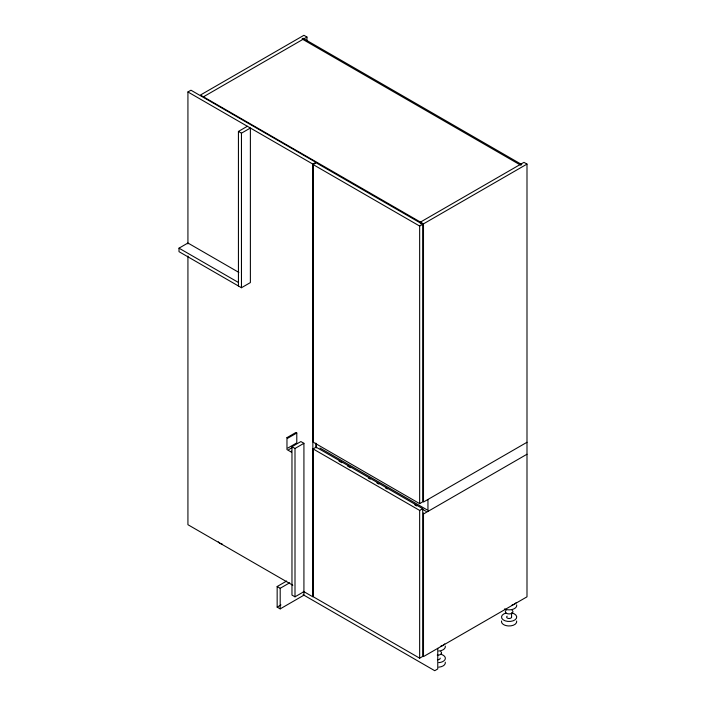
<?xml version="1.0" encoding="UTF-8"?>
<svg xmlns="http://www.w3.org/2000/svg" width="706" height="706" viewBox="0 0 706 706"><rect width="100%" height="100%" fill="white"/><g stroke="black" fill="none" stroke-linecap="round" stroke-linejoin="round"><path stroke-width="1.06" d="M187.928 91.965L190.964 90.218L315.882 162.336L312.846 164.092L187.928 91.965L187.928 243.923M203.452 96.81L306.96 37.047L306.96 41.46M238.434 285.974L238.434 131.431L247.356 126.277M238.434 131.431L241.461 133.178L250.383 128.024L250.383 282.576L241.461 287.73L179.006 251.671L179.006 248.168L187.928 243.014L238.866 272.419M313.111 164.551L316.147 162.804L422.691 224.314L422.691 501.878L419.655 503.634L313.111 442.124L313.111 164.551L419.655 226.061L422.691 224.314M306.96 37.047L303.924 35.3L200.416 95.054L423.494 223.846L526.994 164.092L526.994 596.826L423.494 656.589L423.494 512.953M291.428 451.134L291.428 452.167L286.971 449.59L286.971 437.641L295.893 432.487L296.785 433.007L296.785 442.891L287.863 448.045M296.785 433.007L287.863 438.152L286.971 437.641M303.924 591.672L295.002 596.826L291.966 595.079L291.966 446.704L300.888 441.559L303.924 443.306L303.924 595.176L280.194 608.881L277.158 607.134L277.158 586.527L286.654 581.038M288.754 449.59L292.328 447.533M291.966 446.704L295.002 448.46L303.924 443.306M313.111 448.919L316.147 447.172L422.691 508.682L422.691 656.43L419.655 658.177L313.111 596.676L313.111 448.919L419.655 510.429L422.691 508.682M526.994 442.274L423.494 502.037L423.494 223.846M277.158 586.527L280.194 588.274L289.681 582.794M423.494 513.986L526.994 454.232M277.158 607.134L280.953 604.936M526.994 164.092L523.958 162.336L420.458 222.099L420.458 223.846M179.006 248.168L238.434 282.471M319.986 448.045L427.059 509.864M338.995 461.08L341.836 462.721M347.52 466.004L350.361 467.646M368.364 478.041L370.262 479.136M376.898 482.966L378.787 484.06M385.423 487.89L387.32 488.984M414.793 504.843L416.69 505.937M422.373 509.22L426.168 511.409M292.822 585.265L187.928 524.708L187.928 256.031M303.315 591.319L312.846 596.826L312.846 164.092M303.077 594.69L434.737 670.7L437.764 668.953L437.764 648.346M511.576 612.985L511.576 617.265M427.951 499.46L427.951 511.409M419.655 226.061L419.655 503.634M419.655 510.429L419.655 658.177M316.42 443.474L316.42 447.878M315.882 443.121L315.882 447.525M295.002 448.46L295.002 596.826M280.194 588.274L280.194 608.881M241.461 133.178L241.461 287.73M512.141 610.381A3.804 2.197 0 0 1 511.691 613.346A3.804 2.197 0 0 1 506.546 613.337A3.804 2.197 0 0 1 506.096 610.381M512.018 613.011A7.616 4.395 0 0 1 515.168 619.744A7.616 4.395 0 0 1 503.087 619.762A7.616 4.395 0 0 1 506.193 613.02M511.576 616.894A2.471 1.43 0 0 1 508.479 618.456A2.471 1.43 0 0 1 507.155 616.206M516.668 604.901A7.616 4.395 0 0 1 512.918 609.269A7.616 4.395 0 0 1 504.49 608.951M516.668 621.006A7.589 4.386 0 0 1 508.143 625.94L506.228 625.631A7.616 4.395 0 0 1 501.551 620.98M516.148 602.659A7.616 4.395 0 0 1 512.044 605.024M440.756 651.594A3.804 2.197 0 0 1 441.038 654.03A3.804 2.197 0 0 1 437.252 655.115M440.641 654.224A7.616 4.395 0 0 1 445.292 658.848A7.616 4.395 0 0 1 438.753 662.643M440.191 658.107A2.471 1.43 0 0 1 437.42 659.704M445.292 646.114A7.616 4.395 0 0 1 438.753 651.029M445.283 662.219A7.589 4.386 0 0 1 438.753 667.152M444.762 643.872A7.616 4.395 0 0 1 440.668 646.237M222.487 544.229A7.616 4.395 0 0 1 218.331 541.855M303.121 38.336L302.053 38.954L520.657 165.169L521.734 164.551L303.121 38.336"/></g></svg>
